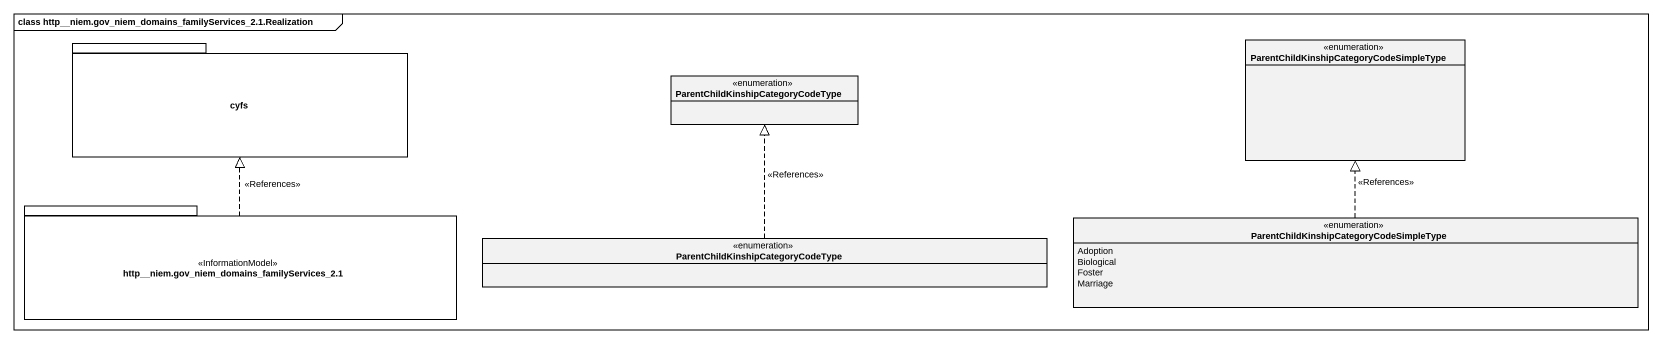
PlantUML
@startuml
mainframe class http__niem.gov_niem_domains_familyServices_2.1.Realization
hide circle
hide empty members
package cyfs {
}
enum "ParentChildKinshipCategoryCodeSimpleType" as ParentChildKinshipCategoryCo
enum "ParentChildKinshipCategoryCodeType" as ParentChildKinshipCategoryCo_2
package "http__niem.gov_niem_domains_familyServices_2.1" as http_niem_gov_niem_domains <<InformationModel>> {
}
enum "ParentChildKinshipCategoryCodeType" as ParentChildKinshipCategoryCo_3
enum "ParentChildKinshipCategoryCodeSimpleType" as ParentChildKinshipCategoryCo_4 {
  Adoption
  Biological
  Foster
  Marriage
}
http_niem_gov_niem_domains .up.|> cyfs : <<References>>
ParentChildKinshipCategoryCo_3 .up.|> ParentChildKinshipCategoryCo_2 : <<References>>
ParentChildKinshipCategoryCo_4 .up.|> ParentChildKinshipCategoryCo : <<References>>
@enduml
